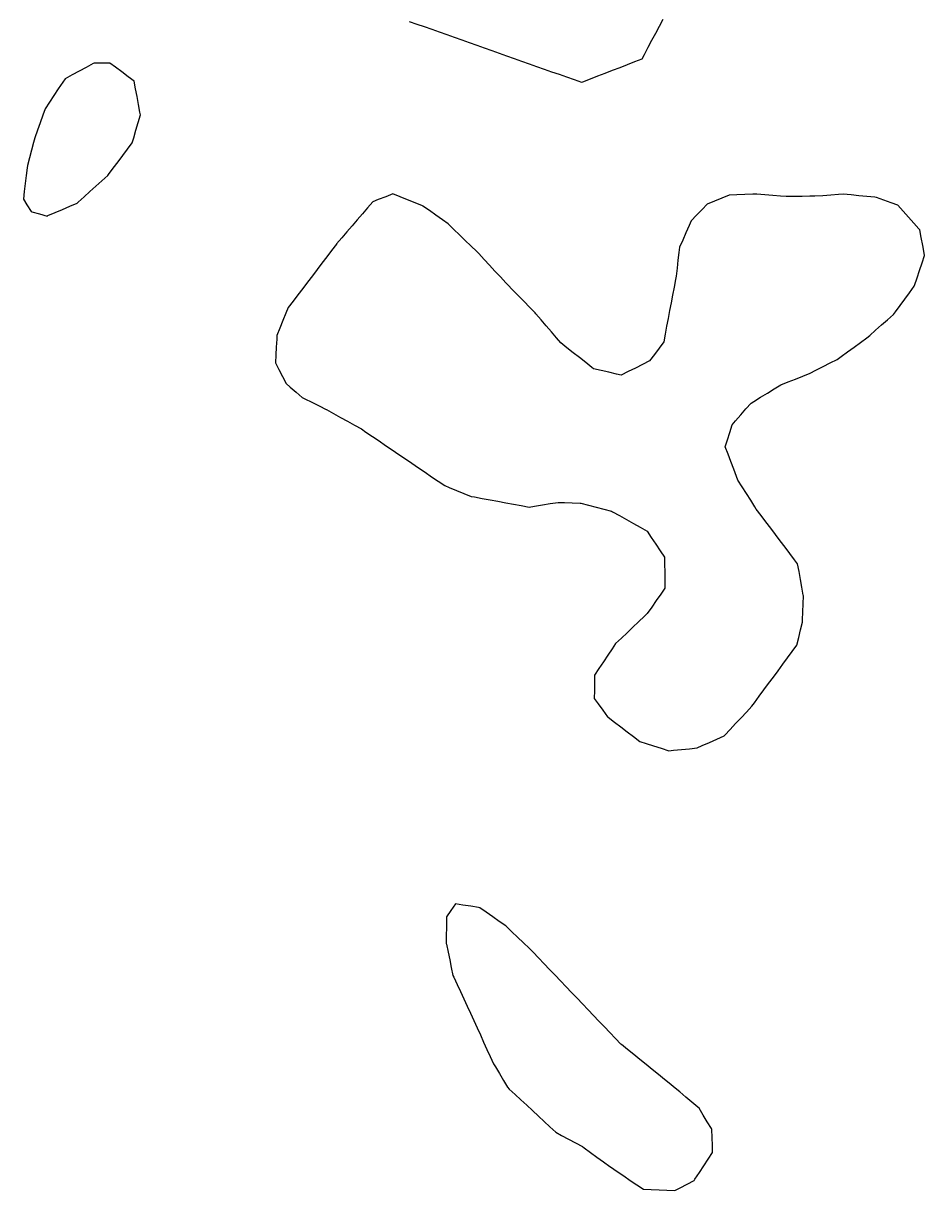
# Model space of a CAD drawing. Header units: millimetres. Extents: x 32 to 3054, y 42 to 5568.
# Drawn here: x 1100 to 1213.5, y 1254.1 to 1401 of the extents above; entities that cross this region are included whole.
import ezdxf

# ---------------------------------------------------------------- set-up
doc = ezdxf.new("R2010")
doc.units = ezdxf.units.MM
for name, color, linetype in [('ALL_ISLANDS', 7, 'Continuous'), ('OUTLINE_ISLAND_01', 7, 'Continuous'), ('OUTLINE_ISLAND_05', 7, 'Continuous'), ('OUTLINE_ISLAND_29', 7, 'Continuous'), ('OUTLINE_ISLAND_61', 7, 'Continuous')]:
    doc.layers.add(name, color=color, linetype=linetype)

msp = doc.modelspace()

# ---------------------------------------------------------------- linework, layer by layer
at = {"layer": 'ALL_ISLANDS'}
msp.add_lwpolyline([(1148.6293, 1401.2327), (1149.5721, 1400.8994), (1150.515, 1400.5661), (1151.4578, 1400.2328), (1152.4006, 1399.8995), (1153.3434, 1399.5663), (1154.2863, 1399.233), (1155.2291, 1398.8997), (1156.1719, 1398.5664), (1157.1148, 1398.2331), (1158.0576, 1397.8999), (1159.0004, 1397.5666), (1159.9432, 1397.2333), (1160.8861, 1396.9), (1161.8289, 1396.5667), (1162.7717, 1396.2335), (1163.7145, 1395.9002), (1164.6574, 1395.5669), (1165.6002, 1395.2336), (1166.543, 1394.9003), (1167.4859, 1394.5671), (1168.4287, 1394.2338), (1169.3715, 1393.9005), (1170.3143, 1393.5672), (1170.4937, 1393.6366), (1171.4263, 1393.9976), (1172.3589, 1394.3585), (1173.2915, 1394.7195), (1174.2241, 1395.0804), (1175.1567, 1395.4414), (1176.0892, 1395.8023), (1177.0218, 1396.1633), (1177.9544, 1396.5242), (1178.2486, 1397.0825), (1178.7148, 1397.9672), (1179.181, 1398.8519), (1179.6472, 1399.7365), (1180.1134, 1400.6212), (1180.5796, 1401.5059)], dxfattribs=at)
for points in [[(1110.9431, 1395.9856), (1109.9431, 1395.9856), (1108.9431, 1395.9856), (1108.8159, 1395.9169), (1107.9359, 1395.4421), (1107.0558, 1394.9672), (1106.1757, 1394.4924), (1105.2957, 1394.0175), (1104.9947, 1393.5617), (1104.4435, 1392.7273), (1103.8924, 1391.8929), (1103.3413, 1391.0584), (1102.7902, 1390.224), (1102.5012, 1389.4147), (1102.165, 1388.4729), (1101.8287, 1387.5311), (1101.4925, 1386.5894), (1101.3282, 1385.9784), (1101.0687, 1385.0126), (1100.8091, 1384.0469), (1100.5495, 1383.0812), (1100.5171, 1382.8091), (1100.3987, 1381.8162), (1100.2802, 1380.8232), (1100.1618, 1379.8302), (1100.0434, 1378.8373), (1100.4993, 1378.1241), (1101.038, 1377.2816), (1101.1091, 1377.2621), (1102.0736, 1376.998), (1103.0381, 1376.734), (1103.1469, 1376.7806), (1104.0658, 1377.175), (1104.9848, 1377.5694), (1105.9037, 1377.9638), (1106.8226, 1378.3582), (1106.9501, 1378.4733), (1107.6925, 1379.1432), (1108.4349, 1379.8132), (1109.1773, 1380.4832), (1109.9196, 1381.1532), (1110.662, 1381.8232), (1110.7631, 1381.9584), (1111.3619, 1382.7593), (1111.9606, 1383.5602), (1112.5594, 1384.3611), (1113.1582, 1385.1621), (1113.7569, 1385.963), (1113.9401, 1386.5865), (1114.222, 1387.5459), (1114.5039, 1388.5054), (1114.7858, 1389.4648), (1114.7244, 1389.7901), (1114.5388, 1390.7727), (1114.3532, 1391.7553), (1114.1676, 1392.738), (1113.982, 1393.7206), (1113.2466, 1394.2687), (1112.4449, 1394.8663), (1111.6431, 1395.4639)], [(1144.0329, 1378.5168), (1143.3804, 1377.7591), (1142.7279, 1377.0013), (1142.0753, 1376.2435), (1141.4228, 1375.4858), (1140.7703, 1374.728), (1140.1178, 1373.9702), (1139.4653, 1373.2124), (1139.4531, 1373.1964), (1138.8479, 1372.4003), (1138.2428, 1371.6042), (1137.6376, 1370.8081), (1137.0324, 1370.012), (1136.4273, 1369.2159), (1135.8221, 1368.4197), (1135.217, 1367.6236), (1134.6118, 1366.8275), (1134.0067, 1366.0314), (1133.4015, 1365.2353), (1133.0993, 1364.4902), (1132.7234, 1363.5635), (1132.3475, 1362.6369), (1131.9716, 1361.7102), (1131.9451, 1361.2441), (1131.8882, 1360.2457), (1131.8313, 1359.2474), (1131.7745, 1358.249), (1132.2085, 1357.4112), (1132.6685, 1356.5233), (1133.1285, 1355.6354), (1133.633, 1355.2033), (1134.3926, 1354.5529), (1135.1522, 1353.9025), (1135.4785, 1353.739), (1136.3726, 1353.2911), (1137.2667, 1352.8432), (1138.1607, 1352.3952), (1138.2204, 1352.3622), (1139.0952, 1351.8777), (1139.97, 1351.3932), (1140.8448, 1350.9088), (1141.7196, 1350.4243), (1142.5944, 1349.9398), (1143.1731, 1349.5466), (1144.0003, 1348.9846), (1144.8274, 1348.4226), (1145.6546, 1347.8606), (1146.4817, 1347.2987), (1147.3089, 1346.7367), (1148.136, 1346.1747), (1148.9632, 1345.6127), (1149.7903, 1345.0507), (1150.6175, 1344.4887), (1151.4446, 1343.9267), (1152.2717, 1343.3647), (1153.0989, 1342.8028), (1153.644, 1342.5808), (1154.5702, 1342.2036), (1155.4964, 1341.8265), (1156.4225, 1341.4494), (1156.8284, 1341.3747), (1157.8119, 1341.1939), (1158.7954, 1341.013), (1159.7789, 1340.8322), (1160.7624, 1340.6513), (1161.7459, 1340.4704), (1162.7294, 1340.2896), (1163.7129, 1340.1087), (1164.3909, 1340.2174), (1165.3783, 1340.3758), (1166.3656, 1340.5342), (1167.353, 1340.6925), (1168.1545, 1340.6631), (1169.1538, 1340.6265), (1170.1531, 1340.5899), (1170.2275, 1340.5711), (1171.197, 1340.326), (1172.1665, 1340.081), (1173.136, 1339.8359), (1174.1056, 1339.5909), (1174.2276, 1339.5218), (1175.098, 1339.0294), (1175.9683, 1338.537), (1176.8387, 1338.0446), (1177.709, 1337.5522), (1178.5794, 1337.0598), (1179.0956, 1336.278), (1179.6466, 1335.4435), (1180.1976, 1334.609), (1180.7486, 1333.7745), (1180.7639, 1332.9007), (1180.7814, 1331.9008), (1180.7989, 1330.901), (1180.8164, 1329.9011), (1180.2999, 1329.1581), (1179.7291, 1328.337), (1179.1584, 1327.5158), (1178.5877, 1326.6947), (1178.2299, 1326.355), (1177.5048, 1325.6664), (1176.7797, 1324.9777), (1176.0545, 1324.2891), (1175.3294, 1323.6005), (1174.6043, 1322.9119), (1174.1783, 1322.2743), (1173.6227, 1321.4429), (1173.0671, 1320.6114), (1172.5116, 1319.7799), (1171.956, 1318.9485), (1171.9439, 1318.0211), (1171.9308, 1317.0212), (1171.9177, 1316.0213), (1172.4123, 1315.3384), (1172.9989, 1314.5285), (1173.5855, 1313.7186), (1173.684, 1313.643), (1174.4774, 1313.0344), (1175.2708, 1312.4257), (1176.0642, 1311.817), (1176.8577, 1311.2084), (1177.6511, 1310.5997), (1178.4311, 1310.3494), (1179.3833, 1310.0438), (1180.3354, 1309.7382), (1181.2876, 1309.4326), (1181.8958, 1309.4927), (1182.8909, 1309.5911), (1183.8861, 1309.6894), (1184.8812, 1309.7878), (1185.5145, 1310.0731), (1186.4262, 1310.4839), (1187.338, 1310.8947), (1188.2497, 1311.3055), (1188.3347, 1311.3956), (1189.0206, 1312.1233), (1189.7064, 1312.851), (1190.3923, 1313.5787), (1191.0782, 1314.3064), (1191.7641, 1315.0341), (1192.091, 1315.478), (1192.6839, 1316.2832), (1193.2769, 1317.0885), (1193.8698, 1317.8937), (1194.4628, 1318.6989), (1195.0558, 1319.5042), (1195.6487, 1320.3094), (1196.2417, 1321.1146), (1196.8346, 1321.9199), (1197.4276, 1322.7251), (1197.6549, 1323.6655), (1197.8899, 1324.6375), (1198.1249, 1325.6095), (1198.1369, 1325.9207), (1198.1755, 1326.92), (1198.214, 1327.9192), (1198.2525, 1328.9185), (1198.2325, 1329.0284), (1198.0529, 1330.0122), (1197.8734, 1330.9959), (1197.6939, 1331.9797), (1197.5144, 1332.9634), (1197.1382, 1333.4613), (1196.5353, 1334.2592), (1195.9324, 1335.057), (1195.3295, 1335.8548), (1194.7266, 1336.6526), (1194.1237, 1337.4505), (1193.5208, 1338.2483), (1192.918, 1339.0461), (1192.3151, 1339.8439), (1192.1441, 1340.1121), (1191.6067, 1340.9554), (1191.0693, 1341.7987), (1190.5318, 1342.642), (1189.9944, 1343.4853), (1189.8216, 1343.9439), (1189.469, 1344.8797), (1189.1164, 1345.8154), (1188.7638, 1346.7512), (1188.4112, 1347.687), (1188.6802, 1348.548), (1188.9784, 1349.5025), (1189.2766, 1350.457), (1189.6966, 1350.9379), (1190.3545, 1351.6911), (1191.0123, 1352.4443), (1191.6701, 1353.1975), (1192.0018, 1353.401), (1192.8541, 1353.924), (1193.7065, 1354.4469), (1194.5588, 1354.9699), (1195.4112, 1355.4929), (1196.3201, 1355.8496), (1197.251, 1356.2149), (1198.1819, 1356.5802), (1199.1128, 1356.9456), (1199.8275, 1357.3154), (1200.7157, 1357.7749), (1201.6038, 1358.2344), (1202.492, 1358.6939), (1203.0017, 1359.0618), (1203.8126, 1359.647), (1204.6235, 1360.2321), (1205.4344, 1360.8173), (1206.2453, 1361.4025), (1206.5889, 1361.7047), (1207.3398, 1362.3651), (1208.0908, 1363.0254), (1208.8417, 1363.6858), (1209.5927, 1364.3462), (1209.8289, 1364.6668), (1210.4221, 1365.4719), (1211.0153, 1366.2769), (1211.6085, 1367.082), (1212.2017, 1367.8871), (1212.2355, 1367.9876), (1212.5537, 1368.9356), (1212.8718, 1369.8837), (1213.19, 1370.8317), (1213.5082, 1371.7797), (1213.457, 1372.0468), (1213.2688, 1373.0289), (1213.0805, 1374.0111), (1212.8923, 1374.9932), (1212.7932, 1375.104), (1212.127, 1375.8498), (1211.4608, 1376.5955), (1210.7946, 1377.3413), (1210.1283, 1378.087), (1209.3082, 1378.3894), (1208.3699, 1378.7354), (1207.4317, 1379.0814), (1207.2282, 1379.101), (1206.2328, 1379.1967), (1205.2374, 1379.2924), (1204.242, 1379.3881), (1203.2466, 1379.4838), (1202.6749, 1379.4411), (1201.6777, 1379.3667), (1200.6804, 1379.2922), (1199.6832, 1379.2177), (1199.073, 1379.2132), (1198.073, 1379.2058), (1197.0731, 1379.1984), (1196.0731, 1379.191), (1195.3812, 1379.2463), (1194.3844, 1379.3261), (1193.3876, 1379.4059), (1192.3908, 1379.4857), (1191.8795, 1379.4669), (1190.8802, 1379.4302), (1189.8809, 1379.3935), (1188.8815, 1379.3567), (1187.9578, 1378.9765), (1187.0331, 1378.5958), (1186.1084, 1378.2152), (1185.4817, 1377.5556), (1184.7928, 1376.8306), (1184.104, 1376.1057), (1183.854, 1375.5398), (1183.4499, 1374.6251), (1183.0457, 1373.7103), (1182.6416, 1372.7956), (1182.5683, 1372.1559), (1182.4545, 1371.1624), (1182.3407, 1370.1689), (1182.2269, 1369.1754), (1182.1471, 1368.7553), (1181.9603, 1367.7729), (1181.7736, 1366.7905), (1181.5868, 1365.8081), (1181.4001, 1364.8257), (1181.2133, 1363.8433), (1181.0266, 1362.8609), (1180.8398, 1361.8785), (1180.6531, 1360.896), (1180.0709, 1360.103), (1179.4791, 1359.2969), (1178.8873, 1358.4908), (1178.8828, 1358.4886), (1177.9887, 1358.0407), (1177.0946, 1357.5928), (1176.2006, 1357.1448), (1175.3065, 1356.6969), (1174.7329, 1356.8314), (1173.7593, 1357.0597), (1172.7857, 1357.2879), (1171.8121, 1357.5161), (1171.6208, 1357.6671), (1170.8357, 1358.2865), (1170.0506, 1358.906), (1169.2656, 1359.5254), (1168.4805, 1360.1448), (1167.6954, 1360.7642), (1167.1685, 1361.3831), (1166.5202, 1362.1445), (1165.8718, 1362.9059), (1165.2235, 1363.6672), (1164.5752, 1364.4286), (1164.4737, 1364.5326), (1163.7749, 1365.2479), (1163.0761, 1365.9633), (1162.3773, 1366.6786), (1161.6786, 1367.3939), (1160.9798, 1368.1093), (1160.7735, 1368.3334), (1160.0963, 1369.0692), (1159.4191, 1369.805), (1158.7419, 1370.5408), (1158.0647, 1371.2766), (1157.3875, 1372.0124), (1157.1156, 1372.2753), (1156.3966, 1372.9703), (1155.6777, 1373.6654), (1154.9587, 1374.3604), (1154.2397, 1375.0554), (1153.5207, 1375.7505), (1152.7949, 1376.2595), (1151.9761, 1376.8337), (1151.1574, 1377.4078), (1150.3386, 1377.982), (1150.2753, 1378.0078), (1149.3492, 1378.3851), (1148.4231, 1378.7625), (1147.497, 1379.1398), (1146.571, 1379.5171), (1145.6592, 1379.1578), (1144.7289, 1378.7911)], [(1154.4469, 1290.1654), (1153.8777, 1289.3432), (1153.3085, 1288.521), (1153.3055, 1288.1768), (1153.2967, 1287.1768), (1153.2878, 1286.1769), (1153.279, 1285.1769), (1153.3016, 1285.0697), (1153.5074, 1284.0911), (1153.7133, 1283.1125), (1153.9192, 1282.1339), (1154.125, 1281.1554), (1154.2303, 1280.9265), (1154.6483, 1280.0181), (1155.0664, 1279.1097), (1155.4844, 1278.2012), (1155.9024, 1277.2928), (1156.3205, 1276.3844), (1156.7385, 1275.476), (1157.1565, 1274.5675), (1157.5746, 1273.6591), (1157.9926, 1272.7507), (1158.4106, 1271.8422), (1158.8287, 1270.9338), (1159.2467, 1270.0254), (1159.4637, 1269.657), (1159.9712, 1268.7953), (1160.4787, 1267.9337), (1160.9862, 1267.072), (1161.2168, 1266.8572), (1161.9487, 1266.1758), (1162.6806, 1265.4944), (1163.4125, 1264.813), (1164.1444, 1264.1315), (1164.8763, 1263.4501), (1165.6082, 1262.7687), (1166.3401, 1262.0873), (1167.0719, 1261.4058), (1167.7839, 1261.0241), (1168.6652, 1260.5516), (1169.5465, 1260.0791), (1170.4279, 1259.6066), (1170.6421, 1259.4509), (1171.451, 1258.863), (1172.2599, 1258.275), (1173.0688, 1257.6871), (1173.8776, 1257.0991), (1173.963, 1257.0414), (1174.7911, 1256.4808), (1175.6192, 1255.9202), (1176.4473, 1255.3596), (1177.2754, 1254.7991), (1178.1035, 1254.2385), (1179.0699, 1254.1959), (1180.069, 1254.1518), (1181.068, 1254.1078), (1182.067, 1254.0638), (1182.7169, 1254.4115), (1183.5987, 1254.8832), (1184.4804, 1255.3549), (1184.592, 1255.5218), (1185.1476, 1256.3533), (1185.7031, 1257.1847), (1186.2587, 1258.0162), (1186.8143, 1258.8477), (1186.786, 1259.7562), (1186.7549, 1260.7557), (1186.7238, 1261.7553), (1186.6534, 1261.8719), (1186.1365, 1262.7279), (1185.6196, 1263.584), (1185.1028, 1264.44), (1184.9618, 1264.559), (1184.1976, 1265.2041), (1183.4335, 1265.8491), (1182.6693, 1266.4941), (1181.9052, 1267.1392), (1181.5499, 1267.4259), (1180.7717, 1268.054), (1179.9936, 1268.682), (1179.2154, 1269.3101), (1178.4373, 1269.9382), (1177.6591, 1270.5662), (1176.8809, 1271.1943), (1176.1028, 1271.8223), (1175.3246, 1272.4504), (1175.2743, 1272.5031), (1174.5836, 1273.2263), (1173.893, 1273.9495), (1173.2023, 1274.6727), (1172.5117, 1275.3959), (1171.821, 1276.1191), (1171.1304, 1276.8423), (1170.4397, 1277.5655), (1169.7491, 1278.2887), (1169.0584, 1279.0119), (1168.3678, 1279.7351), (1167.6771, 1280.4582), (1166.9865, 1281.1814), (1166.2958, 1281.9046), (1165.6052, 1282.6278), (1164.9145, 1283.351), (1164.2239, 1284.0742), (1163.7145, 1284.5637), (1162.9935, 1285.2566), (1162.2725, 1285.9496), (1161.5515, 1286.6425), (1160.8305, 1287.3354), (1160.7756, 1287.374), (1159.9571, 1287.9485), (1159.1386, 1288.523), (1158.3201, 1289.0975), (1157.5016, 1289.672), (1157.3623, 1289.6945), (1156.3751, 1289.8539), (1155.3879, 1290.0134)]]:
    msp.add_lwpolyline(points, close=True, dxfattribs=at)
at = {"layer": 'OUTLINE_ISLAND_01'}
msp.add_lwpolyline([(1148.6293, 1401.2327), (1149.5721, 1400.8994), (1150.515, 1400.5661), (1151.4578, 1400.2328), (1152.4006, 1399.8995), (1153.3434, 1399.5663), (1154.2863, 1399.233), (1155.2291, 1398.8997), (1156.1719, 1398.5664), (1157.1148, 1398.2331), (1158.0576, 1397.8999), (1159.0004, 1397.5666), (1159.9432, 1397.2333), (1160.8861, 1396.9), (1161.8289, 1396.5667), (1162.7717, 1396.2335), (1163.7145, 1395.9002), (1164.6574, 1395.5669), (1165.6002, 1395.2336), (1166.543, 1394.9003), (1167.4859, 1394.5671), (1168.4287, 1394.2338), (1169.3715, 1393.9005), (1170.3143, 1393.5672), (1170.4937, 1393.6366), (1171.4263, 1393.9976), (1172.3589, 1394.3585), (1173.2915, 1394.7195), (1174.2241, 1395.0804), (1175.1567, 1395.4414), (1176.0892, 1395.8023), (1177.0218, 1396.1633), (1177.9544, 1396.5242), (1178.2486, 1397.0825), (1178.7148, 1397.9672), (1179.181, 1398.8519), (1179.6472, 1399.7365), (1180.1134, 1400.6212), (1180.5796, 1401.5059)], dxfattribs=at)
at = {"layer": 'OUTLINE_ISLAND_05'}
msp.add_lwpolyline([(1144.0329, 1378.5168), (1143.3804, 1377.7591), (1142.7279, 1377.0013), (1142.0753, 1376.2435), (1141.4228, 1375.4858), (1140.7703, 1374.728), (1140.1178, 1373.9702), (1139.4653, 1373.2124), (1139.4531, 1373.1964), (1138.8479, 1372.4003), (1138.2428, 1371.6042), (1137.6376, 1370.8081), (1137.0324, 1370.012), (1136.4273, 1369.2159), (1135.8221, 1368.4197), (1135.217, 1367.6236), (1134.6118, 1366.8275), (1134.0067, 1366.0314), (1133.4015, 1365.2353), (1133.0993, 1364.4902), (1132.7234, 1363.5635), (1132.3475, 1362.6369), (1131.9716, 1361.7102), (1131.9451, 1361.2441), (1131.8882, 1360.2457), (1131.8313, 1359.2474), (1131.7745, 1358.249), (1132.2085, 1357.4112), (1132.6685, 1356.5233), (1133.1285, 1355.6354), (1133.633, 1355.2033), (1134.3926, 1354.5529), (1135.1522, 1353.9025), (1135.4785, 1353.739), (1136.3726, 1353.2911), (1137.2667, 1352.8432), (1138.1607, 1352.3952), (1138.2204, 1352.3622), (1139.0952, 1351.8777), (1139.97, 1351.3932), (1140.8448, 1350.9088), (1141.7196, 1350.4243), (1142.5944, 1349.9398), (1143.1731, 1349.5466), (1144.0003, 1348.9846), (1144.8274, 1348.4226), (1145.6546, 1347.8606), (1146.4817, 1347.2987), (1147.3089, 1346.7367), (1148.136, 1346.1747), (1148.9632, 1345.6127), (1149.7903, 1345.0507), (1150.6175, 1344.4887), (1151.4446, 1343.9267), (1152.2717, 1343.3647), (1153.0989, 1342.8028), (1153.644, 1342.5808), (1154.5702, 1342.2036), (1155.4964, 1341.8265), (1156.4225, 1341.4494), (1156.8284, 1341.3747), (1157.8119, 1341.1939), (1158.7954, 1341.013), (1159.7789, 1340.8322), (1160.7624, 1340.6513), (1161.7459, 1340.4704), (1162.7294, 1340.2896), (1163.7129, 1340.1087), (1164.3909, 1340.2174), (1165.3783, 1340.3758), (1166.3656, 1340.5342), (1167.353, 1340.6925), (1168.1545, 1340.6631), (1169.1538, 1340.6265), (1170.1531, 1340.5899), (1170.2275, 1340.5711), (1171.197, 1340.326), (1172.1665, 1340.081), (1173.136, 1339.8359), (1174.1056, 1339.5909), (1174.2276, 1339.5218), (1175.098, 1339.0294), (1175.9683, 1338.537), (1176.8387, 1338.0446), (1177.709, 1337.5522), (1178.5794, 1337.0598), (1179.0956, 1336.278), (1179.6466, 1335.4435), (1180.1976, 1334.609), (1180.7486, 1333.7745), (1180.7639, 1332.9007), (1180.7814, 1331.9008), (1180.7989, 1330.901), (1180.8164, 1329.9011), (1180.2999, 1329.1581), (1179.7291, 1328.337), (1179.1584, 1327.5158), (1178.5877, 1326.6947), (1178.2299, 1326.355), (1177.5048, 1325.6664), (1176.7797, 1324.9777), (1176.0545, 1324.2891), (1175.3294, 1323.6005), (1174.6043, 1322.9119), (1174.1783, 1322.2743), (1173.6227, 1321.4429), (1173.0671, 1320.6114), (1172.5116, 1319.7799), (1171.956, 1318.9485), (1171.9439, 1318.0211), (1171.9308, 1317.0212), (1171.9177, 1316.0213), (1172.4123, 1315.3384), (1172.9989, 1314.5285), (1173.5855, 1313.7186), (1173.684, 1313.643), (1174.4774, 1313.0344), (1175.2708, 1312.4257), (1176.0642, 1311.817), (1176.8577, 1311.2084), (1177.6511, 1310.5997), (1178.4311, 1310.3494), (1179.3833, 1310.0438), (1180.3354, 1309.7382), (1181.2876, 1309.4326), (1181.8958, 1309.4927), (1182.8909, 1309.5911), (1183.8861, 1309.6894), (1184.8812, 1309.7878), (1185.5145, 1310.0731), (1186.4262, 1310.4839), (1187.338, 1310.8947), (1188.2497, 1311.3055), (1188.3347, 1311.3956), (1189.0206, 1312.1233), (1189.7064, 1312.851), (1190.3923, 1313.5787), (1191.0782, 1314.3064), (1191.7641, 1315.0341), (1192.091, 1315.478), (1192.6839, 1316.2832), (1193.2769, 1317.0885), (1193.8698, 1317.8937), (1194.4628, 1318.6989), (1195.0558, 1319.5042), (1195.6487, 1320.3094), (1196.2417, 1321.1146), (1196.8346, 1321.9199), (1197.4276, 1322.7251), (1197.6549, 1323.6655), (1197.8899, 1324.6375), (1198.1249, 1325.6095), (1198.1369, 1325.9207), (1198.1755, 1326.92), (1198.214, 1327.9192), (1198.2525, 1328.9185), (1198.2325, 1329.0284), (1198.0529, 1330.0122), (1197.8734, 1330.9959), (1197.6939, 1331.9797), (1197.5144, 1332.9634), (1197.1382, 1333.4613), (1196.5353, 1334.2592), (1195.9324, 1335.057), (1195.3295, 1335.8548), (1194.7266, 1336.6526), (1194.1237, 1337.4505), (1193.5208, 1338.2483), (1192.918, 1339.0461), (1192.3151, 1339.8439), (1192.1441, 1340.1121), (1191.6067, 1340.9554), (1191.0693, 1341.7987), (1190.5318, 1342.642), (1189.9944, 1343.4853), (1189.8216, 1343.9439), (1189.469, 1344.8797), (1189.1164, 1345.8154), (1188.7638, 1346.7512), (1188.4112, 1347.687), (1188.6802, 1348.548), (1188.9784, 1349.5025), (1189.2766, 1350.457), (1189.6966, 1350.9379), (1190.3545, 1351.6911), (1191.0123, 1352.4443), (1191.6701, 1353.1975), (1192.0018, 1353.401), (1192.8541, 1353.924), (1193.7065, 1354.4469), (1194.5588, 1354.9699), (1195.4112, 1355.4929), (1196.3201, 1355.8496), (1197.251, 1356.2149), (1198.1819, 1356.5802), (1199.1128, 1356.9456), (1199.8275, 1357.3154), (1200.7157, 1357.7749), (1201.6038, 1358.2344), (1202.492, 1358.6939), (1203.0017, 1359.0618), (1203.8126, 1359.647), (1204.6235, 1360.2321), (1205.4344, 1360.8173), (1206.2453, 1361.4025), (1206.5889, 1361.7047), (1207.3398, 1362.3651), (1208.0908, 1363.0254), (1208.8417, 1363.6858), (1209.5927, 1364.3462), (1209.8289, 1364.6668), (1210.4221, 1365.4719), (1211.0153, 1366.2769), (1211.6085, 1367.082), (1212.2017, 1367.8871), (1212.2355, 1367.9876), (1212.5537, 1368.9356), (1212.8718, 1369.8837), (1213.19, 1370.8317), (1213.5082, 1371.7797), (1213.457, 1372.0468), (1213.2688, 1373.0289), (1213.0805, 1374.0111), (1212.8923, 1374.9932), (1212.7932, 1375.104), (1212.127, 1375.8498), (1211.4608, 1376.5955), (1210.7946, 1377.3413), (1210.1283, 1378.087), (1209.3082, 1378.3894), (1208.3699, 1378.7354), (1207.4317, 1379.0814), (1207.2282, 1379.101), (1206.2328, 1379.1967), (1205.2374, 1379.2924), (1204.242, 1379.3881), (1203.2466, 1379.4838), (1202.6749, 1379.4411), (1201.6777, 1379.3667), (1200.6804, 1379.2922), (1199.6832, 1379.2177), (1199.073, 1379.2132), (1198.073, 1379.2058), (1197.0731, 1379.1984), (1196.0731, 1379.191), (1195.3812, 1379.2463), (1194.3844, 1379.3261), (1193.3876, 1379.4059), (1192.3908, 1379.4857), (1191.8795, 1379.4669), (1190.8802, 1379.4302), (1189.8809, 1379.3935), (1188.8815, 1379.3567), (1187.9578, 1378.9765), (1187.0331, 1378.5958), (1186.1084, 1378.2152), (1185.4817, 1377.5556), (1184.7928, 1376.8306), (1184.104, 1376.1057), (1183.854, 1375.5398), (1183.4499, 1374.6251), (1183.0457, 1373.7103), (1182.6416, 1372.7956), (1182.5683, 1372.1559), (1182.4545, 1371.1624), (1182.3407, 1370.1689), (1182.2269, 1369.1754), (1182.1471, 1368.7553), (1181.9603, 1367.7729), (1181.7736, 1366.7905), (1181.5868, 1365.8081), (1181.4001, 1364.8257), (1181.2133, 1363.8433), (1181.0266, 1362.8609), (1180.8398, 1361.8785), (1180.6531, 1360.896), (1180.0709, 1360.103), (1179.4791, 1359.2969), (1178.8873, 1358.4908), (1178.8828, 1358.4886), (1177.9887, 1358.0407), (1177.0946, 1357.5928), (1176.2006, 1357.1448), (1175.3065, 1356.6969), (1174.7329, 1356.8314), (1173.7593, 1357.0597), (1172.7857, 1357.2879), (1171.8121, 1357.5161), (1171.6208, 1357.6671), (1170.8357, 1358.2865), (1170.0506, 1358.906), (1169.2656, 1359.5254), (1168.4805, 1360.1448), (1167.6954, 1360.7642), (1167.1685, 1361.3831), (1166.5202, 1362.1445), (1165.8718, 1362.9059), (1165.2235, 1363.6672), (1164.5752, 1364.4286), (1164.4737, 1364.5326), (1163.7749, 1365.2479), (1163.0761, 1365.9633), (1162.3773, 1366.6786), (1161.6786, 1367.3939), (1160.9798, 1368.1093), (1160.7735, 1368.3334), (1160.0963, 1369.0692), (1159.4191, 1369.805), (1158.7419, 1370.5408), (1158.0647, 1371.2766), (1157.3875, 1372.0124), (1157.1156, 1372.2753), (1156.3966, 1372.9703), (1155.6777, 1373.6654), (1154.9587, 1374.3604), (1154.2397, 1375.0554), (1153.5207, 1375.7505), (1152.7949, 1376.2595), (1151.9761, 1376.8337), (1151.1574, 1377.4078), (1150.3386, 1377.982), (1150.2753, 1378.0078), (1149.3492, 1378.3851), (1148.4231, 1378.7625), (1147.497, 1379.1398), (1146.571, 1379.5171), (1145.6592, 1379.1578), (1144.7289, 1378.7911)], close=True, dxfattribs=at)
at = {"layer": 'OUTLINE_ISLAND_29'}
msp.add_lwpolyline([(1154.4469, 1290.1654), (1153.8777, 1289.3432), (1153.3085, 1288.521), (1153.3055, 1288.1768), (1153.2967, 1287.1768), (1153.2878, 1286.1769), (1153.279, 1285.1769), (1153.3016, 1285.0697), (1153.5074, 1284.0911), (1153.7133, 1283.1125), (1153.9192, 1282.1339), (1154.125, 1281.1554), (1154.2303, 1280.9265), (1154.6483, 1280.0181), (1155.0664, 1279.1097), (1155.4844, 1278.2012), (1155.9024, 1277.2928), (1156.3205, 1276.3844), (1156.7385, 1275.476), (1157.1565, 1274.5675), (1157.5746, 1273.6591), (1157.9926, 1272.7507), (1158.4106, 1271.8422), (1158.8287, 1270.9338), (1159.2467, 1270.0254), (1159.4637, 1269.657), (1159.9712, 1268.7953), (1160.4787, 1267.9337), (1160.9862, 1267.072), (1161.2168, 1266.8572), (1161.9487, 1266.1758), (1162.6806, 1265.4944), (1163.4125, 1264.813), (1164.1444, 1264.1315), (1164.8763, 1263.4501), (1165.6082, 1262.7687), (1166.3401, 1262.0873), (1167.0719, 1261.4058), (1167.7839, 1261.0241), (1168.6652, 1260.5516), (1169.5465, 1260.0791), (1170.4279, 1259.6066), (1170.6421, 1259.4509), (1171.451, 1258.863), (1172.2599, 1258.275), (1173.0688, 1257.6871), (1173.8776, 1257.0991), (1173.963, 1257.0414), (1174.7911, 1256.4808), (1175.6192, 1255.9202), (1176.4473, 1255.3596), (1177.2754, 1254.7991), (1178.1035, 1254.2385), (1179.0699, 1254.1959), (1180.069, 1254.1518), (1181.068, 1254.1078), (1182.067, 1254.0638), (1182.7169, 1254.4115), (1183.5987, 1254.8832), (1184.4804, 1255.3549), (1184.592, 1255.5218), (1185.1476, 1256.3533), (1185.7031, 1257.1847), (1186.2587, 1258.0162), (1186.8143, 1258.8477), (1186.786, 1259.7562), (1186.7549, 1260.7557), (1186.7238, 1261.7553), (1186.6534, 1261.8719), (1186.1365, 1262.7279), (1185.6196, 1263.584), (1185.1028, 1264.44), (1184.9618, 1264.559), (1184.1976, 1265.2041), (1183.4335, 1265.8491), (1182.6693, 1266.4941), (1181.9052, 1267.1392), (1181.5499, 1267.4259), (1180.7717, 1268.054), (1179.9936, 1268.682), (1179.2154, 1269.3101), (1178.4373, 1269.9382), (1177.6591, 1270.5662), (1176.8809, 1271.1943), (1176.1028, 1271.8223), (1175.3246, 1272.4504), (1175.2743, 1272.5031), (1174.5836, 1273.2263), (1173.893, 1273.9495), (1173.2023, 1274.6727), (1172.5117, 1275.3959), (1171.821, 1276.1191), (1171.1304, 1276.8423), (1170.4397, 1277.5655), (1169.7491, 1278.2887), (1169.0584, 1279.0119), (1168.3678, 1279.7351), (1167.6771, 1280.4582), (1166.9865, 1281.1814), (1166.2958, 1281.9046), (1165.6052, 1282.6278), (1164.9145, 1283.351), (1164.2239, 1284.0742), (1163.7145, 1284.5637), (1162.9935, 1285.2566), (1162.2725, 1285.9496), (1161.5515, 1286.6425), (1160.8305, 1287.3354), (1160.7756, 1287.374), (1159.9571, 1287.9485), (1159.1386, 1288.523), (1158.3201, 1289.0975), (1157.5016, 1289.672), (1157.3623, 1289.6945), (1156.3751, 1289.8539), (1155.3879, 1290.0134)], close=True, dxfattribs=at)
at = {"layer": 'OUTLINE_ISLAND_61'}
msp.add_lwpolyline([(1110.9431, 1395.9856), (1109.9431, 1395.9856), (1108.9431, 1395.9856), (1108.8159, 1395.9169), (1107.9359, 1395.4421), (1107.0558, 1394.9672), (1106.1757, 1394.4924), (1105.2957, 1394.0175), (1104.9947, 1393.5617), (1104.4435, 1392.7273), (1103.8924, 1391.8929), (1103.3413, 1391.0584), (1102.7902, 1390.224), (1102.5012, 1389.4147), (1102.165, 1388.4729), (1101.8287, 1387.5311), (1101.4925, 1386.5894), (1101.3282, 1385.9784), (1101.0687, 1385.0126), (1100.8091, 1384.0469), (1100.5495, 1383.0812), (1100.5171, 1382.8091), (1100.3987, 1381.8162), (1100.2802, 1380.8232), (1100.1618, 1379.8302), (1100.0434, 1378.8373), (1100.4993, 1378.1241), (1101.038, 1377.2816), (1101.1091, 1377.2621), (1102.0736, 1376.998), (1103.0381, 1376.734), (1103.1469, 1376.7806), (1104.0658, 1377.175), (1104.9848, 1377.5694), (1105.9037, 1377.9638), (1106.8226, 1378.3582), (1106.9501, 1378.4733), (1107.6925, 1379.1432), (1108.4349, 1379.8132), (1109.1773, 1380.4832), (1109.9196, 1381.1532), (1110.662, 1381.8232), (1110.7631, 1381.9584), (1111.3619, 1382.7593), (1111.9606, 1383.5602), (1112.5594, 1384.3611), (1113.1582, 1385.1621), (1113.7569, 1385.963), (1113.9401, 1386.5865), (1114.222, 1387.5459), (1114.5039, 1388.5054), (1114.7858, 1389.4648), (1114.7244, 1389.7901), (1114.5388, 1390.7727), (1114.3532, 1391.7553), (1114.1676, 1392.738), (1113.982, 1393.7206), (1113.2466, 1394.2687), (1112.4449, 1394.8663), (1111.6431, 1395.4639)], close=True, dxfattribs=at)

doc.saveas('drawing.dxf')
